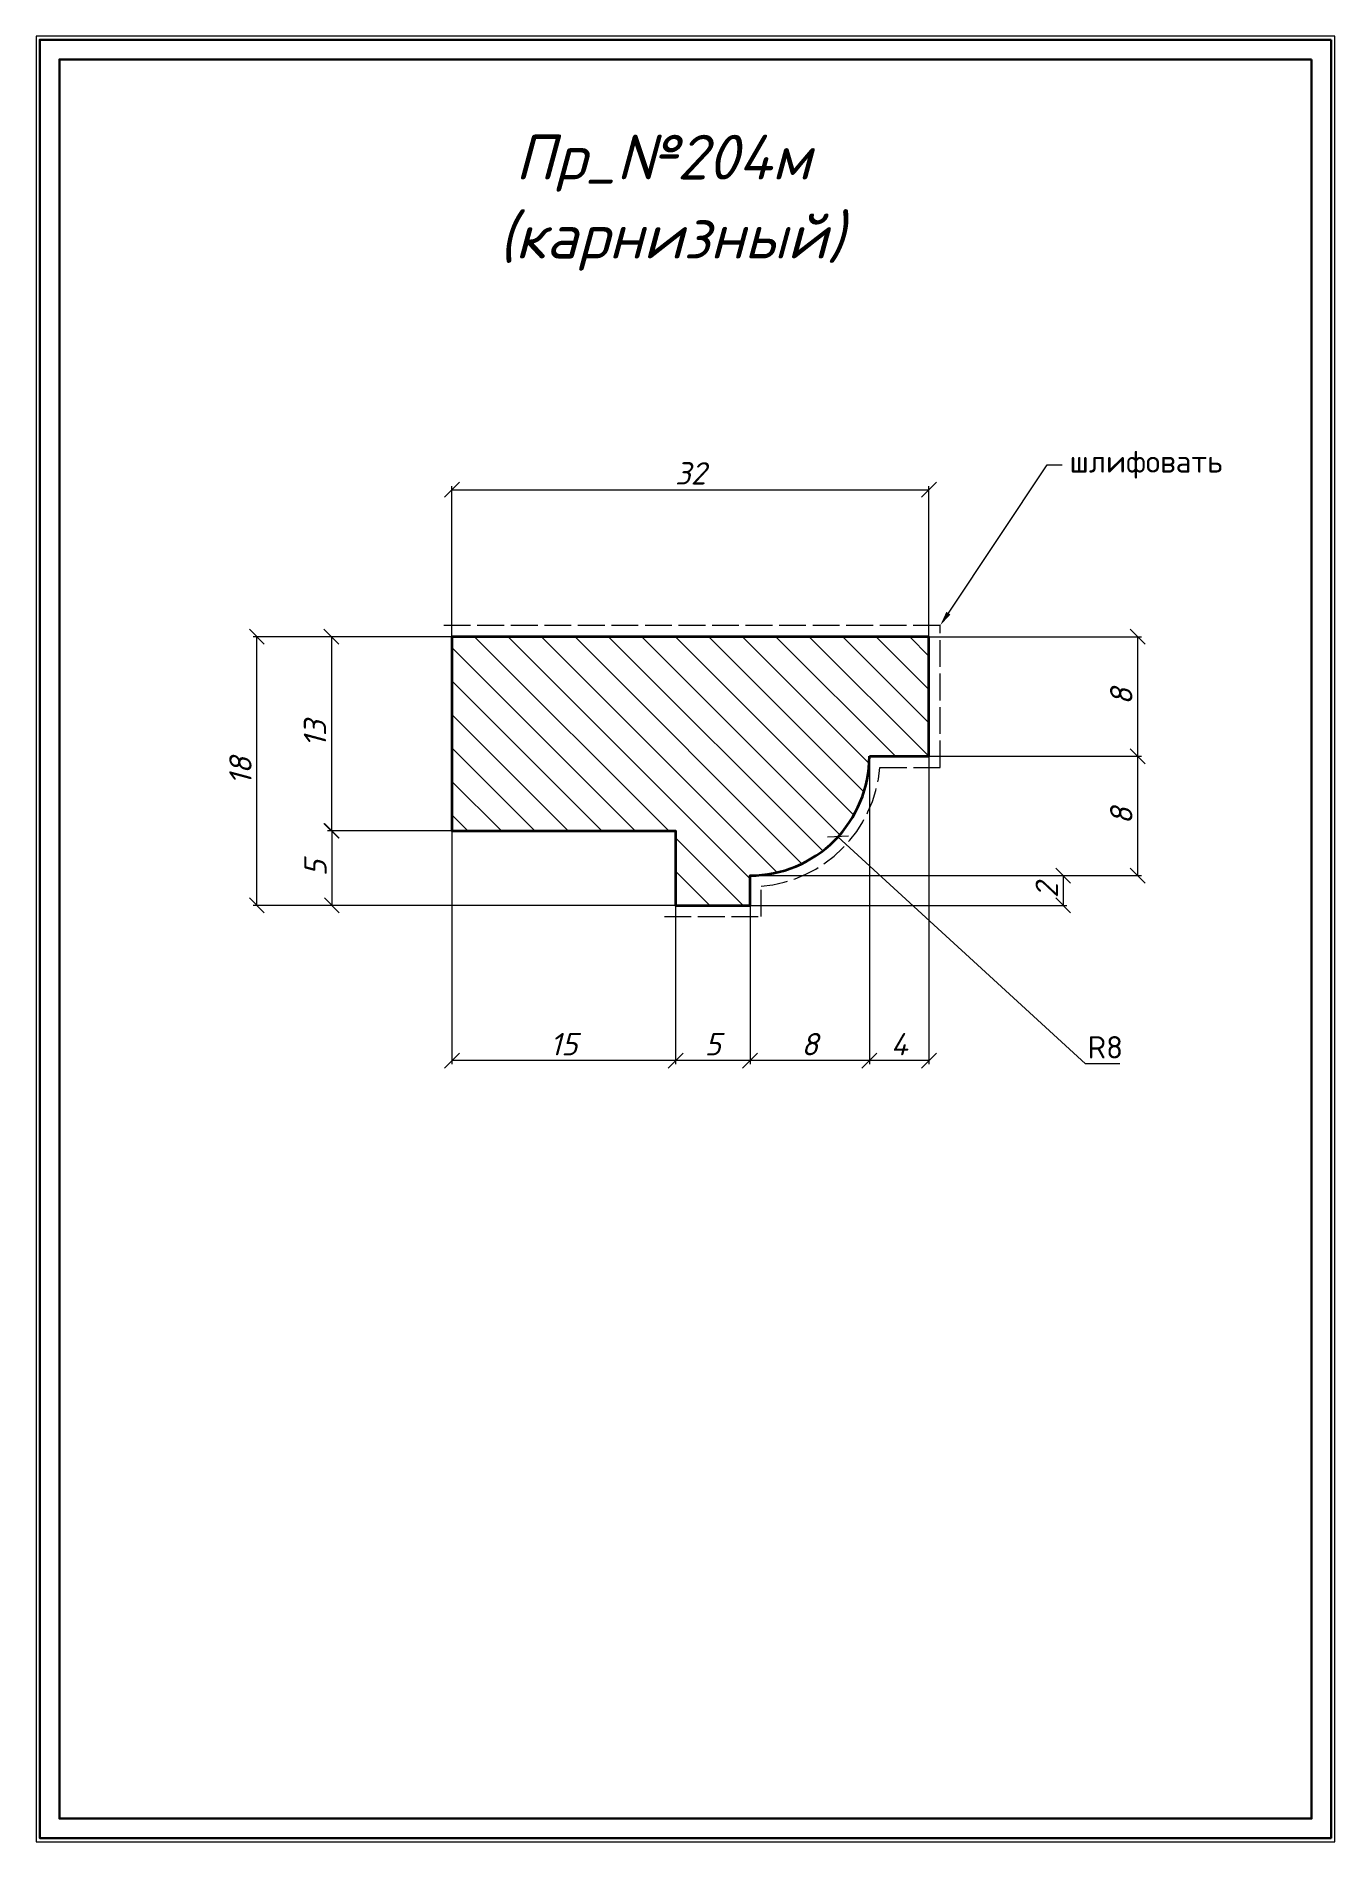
# Model space of a CAD drawing. Header units: millimetres. Extents: x 867 to 954, y -125 to -4.
import ezdxf
from ezdxf import colors
from ezdxf.entities.mleader import LeaderData, LeaderLine
from ezdxf.math import Vec2, Vec3

# ---------------------------------------------------------------- set-up
doc = ezdxf.new("R2010")
doc.units = ezdxf.units.MM
doc.linetypes.add('ACAD_ISO02W100', pattern=[15, 12, -3])
doc.layers.get('0').update_dxf_attribs({"lineweight": 13})
for name, color, linetype, lineweight in [('Пр_№204м', 1, 'Continuous', 35), ('служебный слой ЛИНИИ ПУНКТИРНЫЕ', 7, 'ACAD_ISO02W100', 13), ('служебный слой НАДПИСИ', 7, 'Continuous', 13), ('служебный слой РАЗМЕРЫ', 7, 'Continuous', 9), ('служебный слой ШТАМП', 7, 'Continuous', 30), ('служебный слой ШТРИХОВКА', 7, 'Continuous', 5)]:
    doc.layers.add(name, color=color, linetype=linetype, lineweight=lineweight)
doc.styles.add('ЕСКД', font='isocpeur.ttf', dxfattribs={"oblique": 15})
doc.styles.add('ЕСКД профили размеры', font='isocpeur.ttf')
doc.styles.add('ЕСКД профили текст', font='isocpeur.ttf')
doc.dimstyles.new('ЕСКД', dxfattribs={"dimtxt": 3.5, "dimasz": 2.5, "dimexe": 0.25, "dimexo": 0, "dimgap": 0.35, "dimtad": 1, "dimdec": 1, "dimzin": 9, "dimtxsty": 'ЕСКД', "dimblk": 'OBLIQUE', "dimcen": 0, "dimclrd": 256, "dimclre": 256, "dimclrt": 256, "dimadec": 1, "dimazin": 0, "dimtfac": 1, "dimtdec": 1, "dimtmove": 0, "dimatfit": 3, "dimldrblk": 'DOTSMALL', "dimfxl": 1, "dimlwd": -1, "dimlwe": -1, "dimarcsym": 0})
doc.dimstyles.new('ЕСКД профили$4', dxfattribs={"dimtxt": 1.5, "dimasz": 1, "dimexe": 0.3, "dimexo": 0, "dimgap": 0.35, "dimtad": 1, "dimtoh": 1, "dimdec": 1, "dimzin": 9, "dimtxsty": 'ЕСКД профили размеры', "dimblk": 'OBLIQUE', "dimcen": 0, "dimse1": 1, "dimclrd": 256, "dimclre": 256, "dimclrt": 256, "dimadec": 1, "dimazin": 0, "dimtfac": 1, "dimtdec": 1, "dimtofl": 0, "dimtmove": 0, "dimatfit": 3, "dimldrblk": 'DOTSMALL', "dimfxl": 1, "dimlwd": -1, "dimlwe": -1, "dimarcsym": 2})

# ---------------------------------------------------------------- blocks, each defined once
blk = doc.blocks.new('_DotSmall')
at = {"color": 0, "linetype": 'ByBlock', "lineweight": -3, "const_width": 0.5}
blk.add_lwpolyline([(-0.0625, 0, 1), (0.0625, 0, 1)], format="xyb", close=True, dxfattribs=at)
blk = doc.blocks.new('_OBLIQUE')
at = {"color": 0, "linetype": 'ByBlock'}
blk.add_line((-0.5, -0.5), (0.5, 0.5), dxfattribs=at)
blk = doc.blocks.new('*D3')
at = {"layer": 'Defpoints', "color": 0, "transparency": 16777216}
for p in [(915.2, -52.43), (921.09, -57.83)]:
    blk.add_point(p, dxfattribs=at)
at = {"layer": 'служебный слой РАЗМЕРЫ', "transparency": 16777216}
for p, q in [((937.7, -73.05), (921.09, -57.83)), ((940, -73.05), (937.7, -73.05))]:
    blk.add_line(p, q, dxfattribs=at)
at = {"layer": 'служебный слой РАЗМЕРЫ', "transparency": 16777216, "rotation": 137.5002896268275}
blk.add_blockref('_OBLIQUE', (921.09, -57.83), dxfattribs=at)
at = {"layer": 'служебный слой РАЗМЕРЫ', "transparency": 16777216, "insert": (939.03, -71.95), "char_height": 1.5, "attachment_point": 5, "style": 'ЕСКД профили размеры'}
blk.add_mtext('R8', dxfattribs=at)
blk = doc.blocks.new('*D12')
at = {"layer": 'Defpoints', "color": 0, "transparency": 16777216}
for p in [(915.2, -60.43), (915.2, -62.43), (936.2, -62.43)]:
    blk.add_point(p, dxfattribs=at)
at = {"layer": 'служебный слой РАЗМЕРЫ', "transparency": 16777216}
for p, q in [((915.2, -60.43), (936.45, -60.43)), ((936.2, -60.43), (936.2, -62.43)), ((915.2, -62.43), (936.45, -62.43))]:
    blk.add_line(p, q, dxfattribs=at)
for p, rotation in [((936.2, -60.43), 90), ((936.2, -62.43), 270)]:
    blk.add_blockref('_OBLIQUE', p, dxfattribs=dict(at, rotation=rotation))
at = {"layer": 'служебный слой РАЗМЕРЫ', "transparency": 16777216, "insert": (935.1, -61.43), "char_height": 1.5, "attachment_point": 5, "rotation": 90, "style": 'ЕСКД'}
blk.add_mtext('2', dxfattribs=at)
blk = doc.blocks.new('*D11')
at = {"layer": 'Defpoints', "color": 0, "transparency": 16777216}
for p in [(895.2, -57.43), (887.14, -62.43), (910.2, -62.43)]:
    blk.add_point(p, dxfattribs=at)
at = {"layer": 'служебный слой РАЗМЕРЫ', "transparency": 16777216}
for p, q in [((895.2, -57.43), (886.89, -57.43)), ((887.14, -57.43), (887.14, -62.43)), ((910.2, -62.43), (886.89, -62.43))]:
    blk.add_line(p, q, dxfattribs=at)
for p, rotation in [((887.14, -57.43), 90), ((887.14, -62.43), 270)]:
    blk.add_blockref('_OBLIQUE', p, dxfattribs=dict(at, rotation=rotation))
at = {"layer": 'служебный слой РАЗМЕРЫ', "transparency": 16777216, "insert": (886.04, -59.93), "char_height": 1.5, "attachment_point": 5, "rotation": 90, "style": 'ЕСКД'}
blk.add_mtext('5', dxfattribs=at)
blk = doc.blocks.new('*D10')
at = {"layer": 'Defpoints', "color": 0, "transparency": 16777216}
for p in [(895.2, -44.41), (887.11, -57.43), (895.2, -57.43)]:
    blk.add_point(p, dxfattribs=at)
at = {"layer": 'служебный слой РАЗМЕРЫ', "transparency": 16777216}
for p, q in [((895.2, -44.41), (886.86, -44.41)), ((887.11, -44.41), (887.11, -57.43)), ((895.2, -57.43), (886.86, -57.43))]:
    blk.add_line(p, q, dxfattribs=at)
for p, rotation in [((887.11, -44.41), 90), ((887.11, -57.43), 270)]:
    blk.add_blockref('_OBLIQUE', p, dxfattribs=dict(at, rotation=rotation))
at = {"layer": 'служебный слой РАЗМЕРЫ', "transparency": 16777216, "insert": (886.01, -50.92), "char_height": 1.5, "attachment_point": 5, "rotation": 90, "style": 'ЕСКД'}
blk.add_mtext('13', dxfattribs=at)
blk = doc.blocks.new('*D9')
at = {"layer": 'Defpoints', "color": 0, "transparency": 16777216}
for p in [(895.2, -57.43), (910.2, -62.43), (895.2, -72.84)]:
    blk.add_point(p, dxfattribs=at)
at = {"layer": 'служебный слой РАЗМЕРЫ', "transparency": 16777216}
for p, q in [((895.2, -57.43), (895.2, -73.09)), ((910.2, -62.43), (910.2, -73.09)), ((910.2, -72.84), (895.2, -72.84))]:
    blk.add_line(p, q, dxfattribs=at)
at = {"layer": 'служебный слой РАЗМЕРЫ', "transparency": 16777216, "rotation": 180}
blk.add_blockref('_OBLIQUE', (895.2, -72.84), dxfattribs=at)
at = {"layer": 'служебный слой РАЗМЕРЫ', "transparency": 16777216}
blk.add_blockref('_OBLIQUE', (910.2, -72.84), dxfattribs=at)
at = {"layer": 'служебный слой РАЗМЕРЫ', "transparency": 16777216, "insert": (902.7, -71.74), "char_height": 1.5, "attachment_point": 5, "style": 'ЕСКД'}
blk.add_mtext('15', dxfattribs=at)
blk = doc.blocks.new('*D8')
at = {"layer": 'Defpoints', "color": 0, "transparency": 16777216}
for p in [(910.2, -62.43), (915.2, -62.43), (910.2, -72.84)]:
    blk.add_point(p, dxfattribs=at)
at = {"layer": 'служебный слой РАЗМЕРЫ', "transparency": 16777216}
for p, q in [((910.2, -62.43), (910.2, -73.09)), ((915.2, -62.43), (915.2, -73.09)), ((915.2, -72.84), (910.2, -72.84))]:
    blk.add_line(p, q, dxfattribs=at)
at = {"layer": 'служебный слой РАЗМЕРЫ', "transparency": 16777216, "rotation": 180}
blk.add_blockref('_OBLIQUE', (910.2, -72.84), dxfattribs=at)
at = {"layer": 'служебный слой РАЗМЕРЫ', "transparency": 16777216}
blk.add_blockref('_OBLIQUE', (915.2, -72.84), dxfattribs=at)
at = {"layer": 'служебный слой РАЗМЕРЫ', "transparency": 16777216, "insert": (912.7, -71.74), "char_height": 1.5, "attachment_point": 5, "style": 'ЕСКД'}
blk.add_mtext('5', dxfattribs=at)
blk = doc.blocks.new('*D7')
at = {"layer": 'Defpoints', "color": 0, "transparency": 16777216}
for p in [(923.2, -52.43), (915.2, -62.43), (915.2, -72.84)]:
    blk.add_point(p, dxfattribs=at)
at = {"layer": 'служебный слой РАЗМЕРЫ', "transparency": 16777216}
for p, q in [((923.2, -52.43), (923.2, -73.09)), ((915.2, -62.43), (915.2, -73.09)), ((923.2, -72.84), (915.2, -72.84))]:
    blk.add_line(p, q, dxfattribs=at)
at = {"layer": 'служебный слой РАЗМЕРЫ', "transparency": 16777216, "rotation": 180}
blk.add_blockref('_OBLIQUE', (915.2, -72.84), dxfattribs=at)
at = {"layer": 'служебный слой РАЗМЕРЫ', "transparency": 16777216}
blk.add_blockref('_OBLIQUE', (923.2, -72.84), dxfattribs=at)
at = {"layer": 'служебный слой РАЗМЕРЫ', "transparency": 16777216, "insert": (919.2, -71.74), "char_height": 1.5, "attachment_point": 5, "style": 'ЕСКД'}
blk.add_mtext('8', dxfattribs=at)
blk = doc.blocks.new('*D6')
at = {"layer": 'Defpoints', "color": 0, "transparency": 16777216}
for p in [(923.2, -52.43), (927.2, -52.43), (923.2, -72.84)]:
    blk.add_point(p, dxfattribs=at)
at = {"layer": 'служебный слой РАЗМЕРЫ', "transparency": 16777216}
for p, q in [((923.2, -52.43), (923.2, -73.09)), ((927.2, -52.43), (927.2, -73.09)), ((927.2, -72.84), (923.2, -72.84))]:
    blk.add_line(p, q, dxfattribs=at)
at = {"layer": 'служебный слой РАЗМЕРЫ', "transparency": 16777216, "rotation": 180}
blk.add_blockref('_OBLIQUE', (923.2, -72.84), dxfattribs=at)
at = {"layer": 'служебный слой РАЗМЕРЫ', "transparency": 16777216}
blk.add_blockref('_OBLIQUE', (927.2, -72.84), dxfattribs=at)
at = {"layer": 'служебный слой РАЗМЕРЫ', "transparency": 16777216, "insert": (925.2, -71.74), "char_height": 1.5, "attachment_point": 5, "style": 'ЕСКД'}
blk.add_mtext('4', dxfattribs=at)
blk = doc.blocks.new('*D5')
at = {"layer": 'Defpoints', "color": 0, "transparency": 16777216}
for p in [(927.2, -52.43), (915.2, -60.43), (941.2, -60.43)]:
    blk.add_point(p, dxfattribs=at)
at = {"layer": 'служебный слой РАЗМЕРЫ', "transparency": 16777216}
for p, q in [((927.2, -52.43), (941.45, -52.43)), ((941.2, -52.43), (941.2, -60.43)), ((915.2, -60.43), (941.45, -60.43))]:
    blk.add_line(p, q, dxfattribs=at)
for p, rotation in [((941.2, -52.43), 90), ((941.2, -60.43), 270)]:
    blk.add_blockref('_OBLIQUE', p, dxfattribs=dict(at, rotation=rotation))
at = {"layer": 'служебный слой РАЗМЕРЫ', "transparency": 16777216, "insert": (940.1, -56.43), "char_height": 1.5, "attachment_point": 5, "rotation": 90, "style": 'ЕСКД'}
blk.add_mtext('8', dxfattribs=at)
blk = doc.blocks.new('*D4')
at = {"layer": 'Defpoints', "color": 0, "transparency": 16777216}
for p in [(927.2, -44.41), (927.2, -52.43), (941.2, -52.43)]:
    blk.add_point(p, dxfattribs=at)
at = {"layer": 'служебный слой РАЗМЕРЫ', "transparency": 16777216}
for p, q in [((927.2, -44.41), (941.45, -44.41)), ((941.2, -44.41), (941.2, -52.43)), ((927.2, -52.43), (941.45, -52.43))]:
    blk.add_line(p, q, dxfattribs=at)
for p, rotation in [((941.2, -44.41), 90), ((941.2, -52.43), 270)]:
    blk.add_blockref('_OBLIQUE', p, dxfattribs=dict(at, rotation=rotation))
at = {"layer": 'служебный слой РАЗМЕРЫ', "transparency": 16777216, "insert": (940.1, -48.42), "char_height": 1.5, "attachment_point": 5, "rotation": 90, "style": 'ЕСКД'}
blk.add_mtext('8', dxfattribs=at)

msp = doc.modelspace()

# ---------------------------------------------------------------- hatches: boundary and pattern name
at = {"layer": 'служебный слой ШТРИХОВКА'}
h = msp.add_hatch(dxfattribs=at)
h.set_pattern_fill('ANSI31', color=256, scale=0.5, angle=90, style=0)
h.set_pattern_definition([(135, (-9.65, 2.099), (-1.122532, -1.122532), [])])
h.paths.add_polyline_path([(910.2, -57.43), (910.2, -62.43), (915.2, -62.43), (915.2, -60.43, 0.414214), (923.2, -52.43), (927.2, -52.43), (927.2, -44.41), (895.2, -44.41), (895.2, -57.43)])

# ---------------------------------------------------------------- linework, layer by layer
at = {"layer": 'Пр_№204м', "ltscale": 2}
msp.add_lwpolyline([(923.2, -52.43), (927.2, -52.43), (927.2, -44.41), (895.2, -44.41), (895.2, -57.43), (910.2, -57.43), (910.2, -62.43), (915.2, -62.43), (915.2, -60.43, 0.414214)], format="xyb", close=True, dxfattribs=at)
at = {"layer": 'служебный слой ЛИНИИ ПУНКТИРНЫЕ', "ltscale": 0.15}
msp.add_lwpolyline([(909.45, -63.18), (915.95, -63.18), (915.95, -61.15, 0.36479), (923.91, -53.18), (927.95, -53.18), (927.95, -43.66), (894.45, -43.66)], format="xyb", dxfattribs=at)
at = {"layer": 'служебный слой ШТАМП', "color": 6, "lineweight": 5, "ltscale": 100}
msp.add_lwpolyline([(954.43, -4.12), (867.3, -4.12), (867.3, -125.25), (954.43, -125.25)], close=True, dxfattribs=at)
at = {"layer": 'служебный слой ШТАМП', "ltscale": 100}
for points in [[(954.18, -4.37), (867.55, -4.37), (867.55, -125), (954.18, -125)], [(952.87, -5.69), (868.87, -5.69), (868.87, -123.69), (952.87, -123.69)]]:
    msp.add_lwpolyline(points, close=True, dxfattribs=at)

# ---------------------------------------------------------------- texts
at = {"layer": 'служебный слой НАДПИСИ', "style": 'ЕСКД', "oblique": 15}
for s, p in [('Пр_№204м', (899.44, -13.74)), ('(карнизный)', (898.32, -19.04))]:
    msp.add_text(s, height=3, dxfattribs=at).set_placement(p)

# ---------------------------------------------------------------- dimensions: what is measured, and where the dimension line sits
at = {"layer": 'служебный слой РАЗМЕРЫ'}
msp.add_linear_dim(base=(927.2, -34.55), p1=(895.2, -44.41), p2=(927.2, -44.41), dimstyle='ЕСКД', override={"dimtxt": 1.5, "dimasz": 1}, dxfattribs=at).render()
msp.add_linear_dim(base=(882.11, -44.41), p1=(910.2, -62.43), p2=(895.2, -44.41), angle=90, dimstyle='ЕСКД', override={"dimtxt": 1.5, "dimasz": 1}, dxfattribs=at).render()
for base, p1, p2, picture, middle in [((887.11, -57.43), (895.2, -44.41), (895.2, -57.43), '*D10', (886.01, -50.92)), ((941.2, -52.43), (927.2, -44.41), (927.2, -52.43), '*D4', (940.1, -48.42)), ((941.2, -60.43), (927.2, -52.43), (915.2, -60.43), '*D5', (940.1, -56.43)), ((887.14, -62.43), (895.2, -57.43), (910.2, -62.43), '*D11', (886.04, -59.93)), ((936.2, -62.43), (915.2, -60.43), (915.2, -62.43), '*D12', (935.1, -61.43))]:
    dim = msp.add_linear_dim(base=base, p1=p1, p2=p2, angle=90, dimstyle='ЕСКД', override={"dimtxt": 1.5, "dimasz": 1}, dxfattribs=at)
    dim.commit()
    dim.dimension.update_dxf_attribs({"geometry": picture, "text_midpoint": middle})
for base, p1, p2, picture, middle in [((915.2, -72.84), (923.2, -52.43), (915.2, -62.43), '*D7', (919.2, -71.74)), ((923.2, -72.84), (927.2, -52.43), (923.2, -52.43), '*D6', (925.2, -71.74)), ((895.2, -72.84), (910.2, -62.43), (895.2, -57.43), '*D9', (902.7, -71.74)), ((910.2, -72.84), (915.2, -62.43), (910.2, -62.43), '*D8', (912.7, -71.74))]:
    dim = msp.add_linear_dim(base=base, p1=p1, p2=p2, dimstyle='ЕСКД', override={"dimtxt": 1.5, "dimasz": 1}, dxfattribs=at)
    dim.commit()
    dim.dimension.update_dxf_attribs({"geometry": picture, "text_midpoint": middle})
dim = msp.add_radius_dim(center=(915.2, -52.43), mpoint=(921.09, -57.83), dimstyle='ЕСКД профили$4', dxfattribs=at)
dim.commit()
dim.dimension.update_dxf_attribs({"geometry": '*D3', "text_midpoint": (939.03, -73.05), "dimtype": 132})

# ---------------------------------------------------------------- leaders
ml = msp.add_multileader_mtext('Standard', dxfattribs=at)
ml.set_content('\\A1;{\\fISOCPEUR|b1|i0|c204|p34;шлифовать}', color=256, style='ЕСКД профили текст')
ml.set_leader_properties(color=256, linetype='ByLayer', lineweight=-1)
ml.build(insert=Vec2(0, 0))
ml.multileader.update_dxf_attribs({"dogleg_length": 1, "arrow_head_size": 1})
ctx = ml.context
ctx.base_point, ctx.char_height, ctx.arrow_head_size, ctx.landing_gap_size, ctx.plane_origin = Vec3(936.13, -32.87), 1.5, 1, 0.5, Vec3(956.1, -19.71)
notes = []
notes.append((ctx, [(1, (1, 1, 0), (935.13, -32.87), (1, 0), 1, [(0, [(927.95, -43.66)], 0, [])])]))
ctx.mtext.insert, ctx.mtext.flow_direction = Vec3(936.63, -31.9), 5
for ctx, leaders in notes:
    for number, flags, end, landing, length, lines in leaders:
        leader = LeaderData()
        leader.index, (leader.has_last_leader_line, leader.has_dogleg_vector, leader.attachment_direction) = number, flags
        leader.last_leader_point, leader.dogleg_vector, leader.dogleg_length = Vec3(end), Vec3(landing), length
        for number, points, colour, breaks in lines:
            line = LeaderLine()
            line.index, line.vertices, line.color, line.breaks = number, Vec3.list(points), colors.encode_raw_color(colour), breaks
            leader.lines.append(line)
        ctx.leaders.append(leader)

doc.saveas('drawing.dxf')
